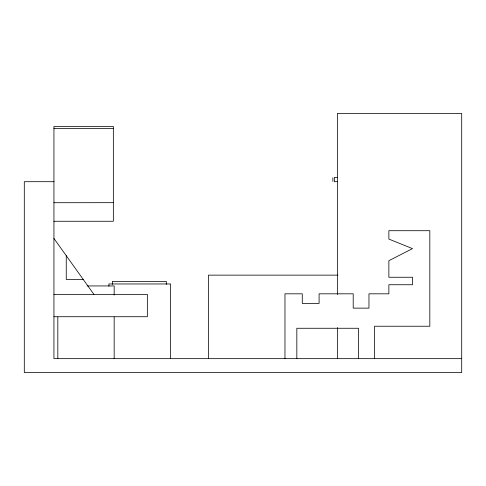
<?xml version="1.0" encoding="UTF-8"?>
<svg xmlns="http://www.w3.org/2000/svg" width="486" height="486" viewBox="0 0 486 486"><rect width="100%" height="100%" fill="white"/><g stroke="black" fill="none" stroke-linecap="round" stroke-linejoin="round"><path stroke-width="0.73" d="M53.94 128.389L113.341 128.389M337.375 177.487L334.374 177.487L334.374 181.691L337.375 181.691M53.94 181.697L24.3 181.697L24.3 372.555L461.7 372.555L461.7 113.445L337.375 113.445L337.375 294.51M53.94 202.717L113.341 202.674M53.94 221.264L113.341 221.264L113.341 126.463L53.94 126.463L53.94 358.656L461.7 358.656M337.879 275.137L208.421 275.137L208.421 358.656M83.24 279.45L66.254 279.45L66.254 255.691M87.122 285.944L114.167 285.944L114.167 295.032M53.94 294.358L147.349 294.358L147.349 316.72L53.94 316.72M53.94 238.456L93.889 294.358M374.554 358.656L374.554 326.234L429.824 326.234L429.824 230.704L388.867 230.704L388.867 239.082L412.499 248.613L388.867 260.696L388.867 277.257L412.499 277.257L412.499 284.741L388.867 284.741L388.867 293.817L368.965 293.817L368.965 308.136L353.207 308.136L353.207 293.817L319.089 293.817L319.089 303.44L302.28 303.44L302.28 293.817L284.972 293.817L284.972 358.656M358.516 358.656L358.516 328.269L296.831 328.269L296.831 358.656M337.375 327.528L337.375 358.656M332.886 177.779L332.886 181.4M170.604 358.656L170.604 283.958L108.913 283.958L108.913 286.224M166.291 284.401L166.291 281.376L112.388 281.376L112.388 284.401M114.167 317L114.167 358.656M57.822 317L57.822 358.656"/></g></svg>
